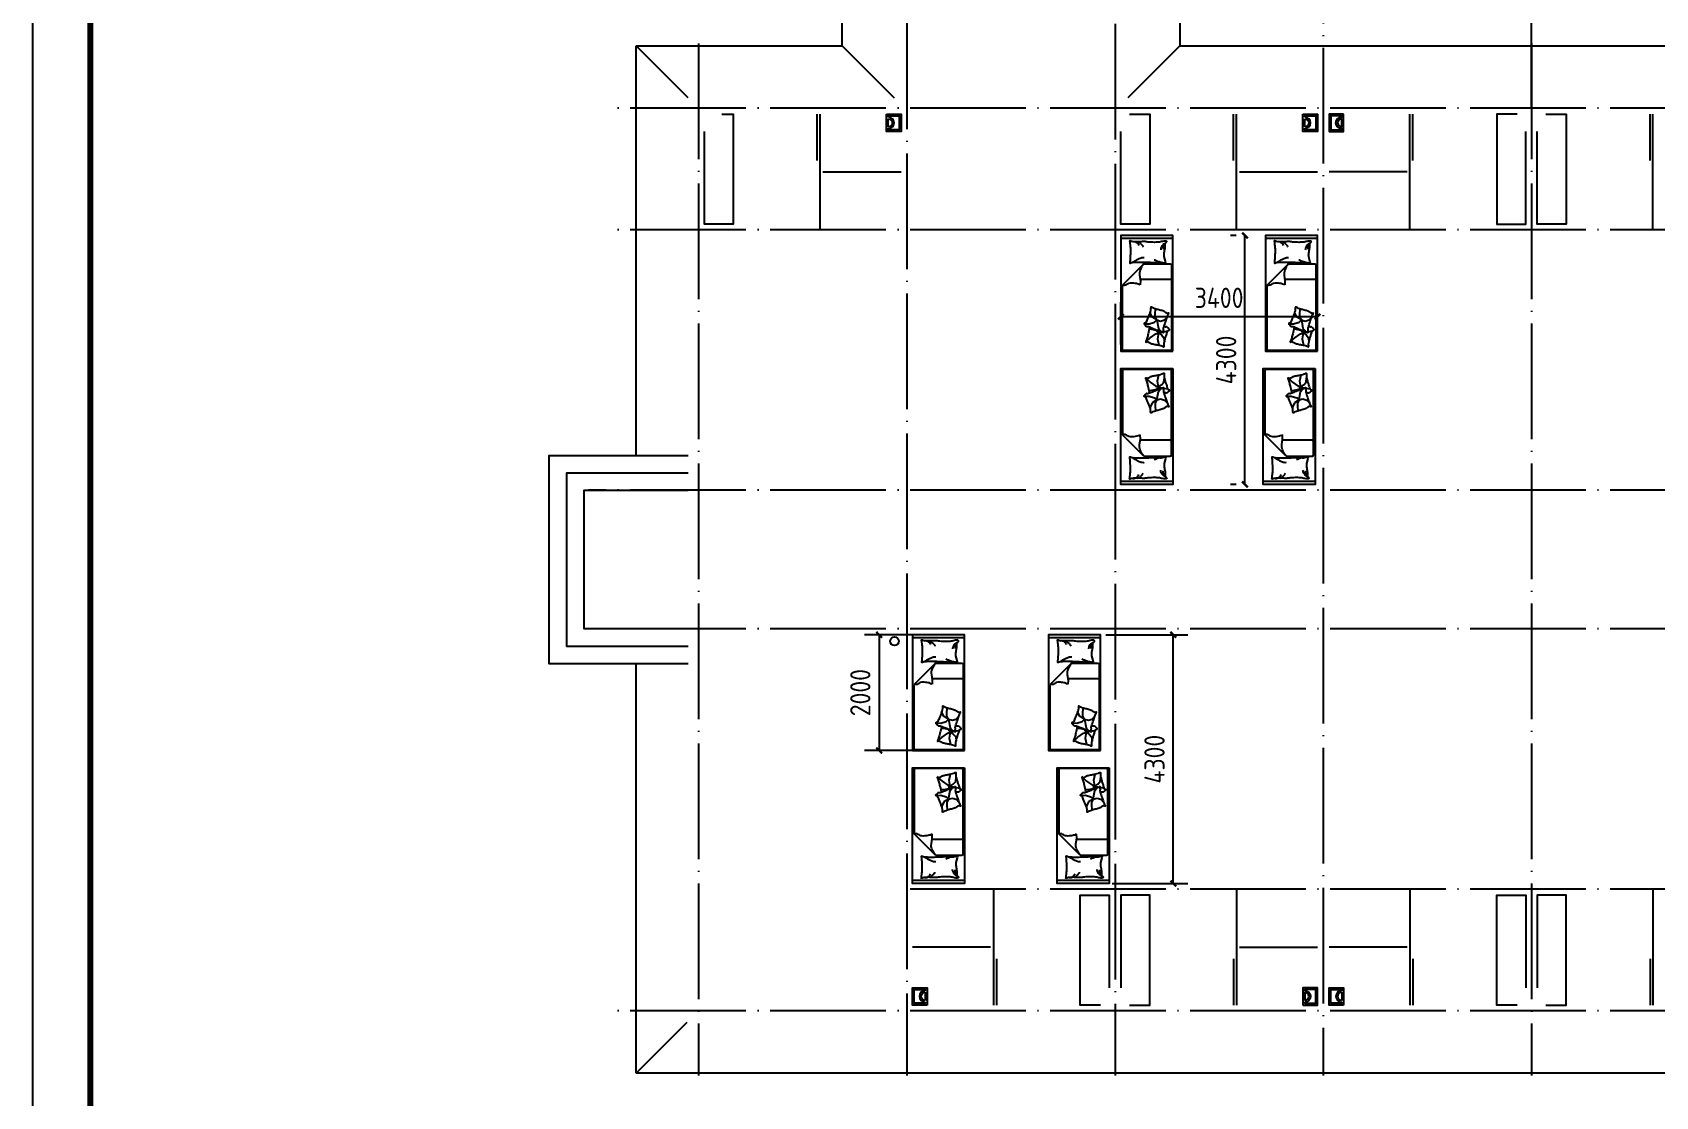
# Model space of a CAD drawing. Extents: x 174641 to 414490, y 73126 to 493158.
# Drawn here: x 174658 to 202719, y 189764 to 208157 of the extents above; entities that cross this region are included whole.
import ezdxf

# ---------------------------------------------------------------- set-up
doc = ezdxf.new("R2010")
doc.units = 0
doc.header["$LTSCALE"] = 1000
doc.header["$MEASUREMENT"] = 0
doc.linetypes.add('DOTE', pattern=[2.42, 2, -0.2, 0.02, -0.2])
for name, color, linetype in [('DOTE', 1, 'DOTE'), ('GROUND', 2, 'Continuous'), ('LVTRY', 6, 'Continuous'), ('TWT_TITLE', 7, 'Continuous'), ('家具', 8, 'Continuous'), ('布置', 165, 'Continuous')]:
    doc.layers.add(name, color=color, linetype=linetype)
doc.styles.add('DIM_FONT', font='simplex_.ttf', dxfattribs={"width": 0.7, "bigfont": 'GBCBIG'})
doc.styles.get("Standard").update_dxf_attribs({"font": 'gbenor.shx', "bigfont": 'gbcbig.shx'})
doc.dimstyles.get("Standard").update_dxf_attribs({"dimscale": 100, "dimtxt": 3.5, "dimasz": 1, "dimexe": 2.5, "dimexo": 3, "dimgap": 1.5, "dimtad": 1, "dimdec": 0, "dimzin": 0, "dimdsep": 46, "dimtxsty": 'Standard', "dimblk": 'ARCHTICK', "dimcen": 0.09, "dimadec": 0, "dimazin": 0, "dimtfac": 1, "dimtdec": 0, "dimtix": 1, "dimtmove": 2, "dimatfit": 3, "dimfxl": 0, "dimtolj": 1, "dimtzin": 0, "dimarcsym": 0})

# ---------------------------------------------------------------- blocks, each defined once
blk = doc.blocks.new('364535463')
at = {"layer": '布置'}
blk.add_lwpolyline([(150, -250), (150, 0), (-150, 0), (-150, -250)], close=True, dxfattribs=at)
blk.add_lwpolyline([(100, -220), (120, -220), (120, -30), (-120, -30), (-120, -220), (-100, -220, -1)], format="xyb", close=True, dxfattribs=at)
blk.add_lwpolyline([(-70, -220), (70, -220)], dxfattribs=at)
blk.add_arc((0, -220), 70, 0, 180, dxfattribs=at)
blk = doc.blocks.new('M_C55HKH')
for p, q in [((0, -52), (900, -52)), ((26, -509), (26, -1968)), ((503, -489), (46, -489)), ((503, -489), (872, -858)), ((46, -761), (564, -761)), ((872, -1968), (872, -858)), ((299, -1273), (295, -1270)), ((307, -1352), (299, -1273)), ((305, -1407), (307, -1352)), ((357, -1410), (393, -1337)), ((393, -1337), (392, -1318)), ((163, -1664), (89, -1649)), ((146, -1456), (100, -1409)), ((211, -1478), (146, -1456)), ((249, -1682), (175, -1667)), ((249, -1682), (196, -1718)), ((278, -1459), (211, -1478)), ((219, -1643), (211, -1652)), ((251, -1606), (219, -1643)), ((249, -1682), (286, -1639)), ((249, -1682), (266, -1787)), ((292, -1700), (249, -1682)), ((278, -1459), (251, -1606)), ((278, -1459), (305, -1407)), ((278, -1459), (357, -1410)), ((317, -1498), (278, -1459)), ((286, -1639), (333, -1628)), ((412, -1527), (317, -1498)), ((333, -1628), (405, -1618)), ((495, -1523), (412, -1527)), ((154, -1766), (147, -1841)), ((196, -1718), (154, -1766)), ((266, -1787), (243, -1892)), ((391, -1769), (292, -1700)), ((469, -1839), (391, -1769)), ((46, -1988), (852, -1988))]:
    blk.add_line(p, q)
blk.add_lwpolyline([(0, -2000), (0, 0), (900, 0), (900, -2000)], close=True)
for points in [[(135, -134, -0.263368), (107, -115, -0.494818), (116, -96, -0.049225), (134, -94, -0.036831), (158, -96, -0.031893), (196, -104, 0.035782), (230, -111, 0.032941), (319, -117, 0.026564), (430, -111, 0.017905), (468, -106, -0.033397), (488, -104, -0.03204), (525, -104, 0.018442), (590, -107, 0.010837), (654, -107, 0.014624), (702, -104, 0.111249), (725, -96, -0.153708), (742, -92, -0.076444), (749, -94, -0.215512), (751, -96, -0.585858), (748, -99, 0.363489), (744, -102, 0.191716), (743, -113, -0.129675), (745, -130, -0.01735), (742, -147, 0.019326), (740, -162, 0.018818), (733, -230, 0.021828), (732, -289, 0.006204), (734, -323, 0.001963), (740, -430, 0.028341), (744, -466, -0.117014), (744, -475, -0.36606), (742, -476, -0.03973), (728, -473, -0.048309), (715, -468, 0.062981), (704, -464, 0.04058), (681, -461, 0.014345), (614, -458, 0.005484), (488, -459, 0.007153), (392, -462, 0.008762), (350, -465, -0.008153), (304, -468, -0.06251), (247, -463, 0.078669), (201, -461, 0.047825), (179, -466, -0.034494), (148, -473, -0.023571), (123, -476, -0.510228), (122, -475), (129, -445), (150, -363, 0.073041), (152, -343, 0.023305), (146, -282, 0.018299), (142, -259, -0.01097), (135, -221, -0.042281), (132, -187, -0.027201), (135, -133)], [(133, -150, -0.05369), (148, -163, -0.070312), (156, -175, -0.015448), (159, -183, -0.013244), (163, -194, -0.082127), (166, -212, -0.064164), (163, -235)], [(135, -134, -0.077379), (170, -159, -0.077379), (195, -194, -0.047525), (205, -218, -0.047525), (210, -244)], [(609, -107, 0.027842), (585, -118, 0.048685), (573, -126, 0.023666), (545, -150, 0.031223), (526, -171, 0.046801), (521, -179, 0.023191), (513, -196)], [(691, -102, 0.088153), (656, -105, 0.088153), (625, -120, 0.077547), (604, -142, 0.077547), (590, -169)], [(225, -460, 0.009729), (253, -451, 0.009729), (280, -441, 0.007971), (301, -432, 0.007971), (323, -423)], [(695, -462, 0.016108), (656, -436, 0.024599), (629, -421, 0.009477), (580, -397, 0.015937), (550, -385, 0.072521), (534, -381, 0.033339), (498, -381)], [(503, -489, -0.085272), (566, -599, -0.124044), (575, -686), (562, -782), (563, -854)], [(563, -854, -0.027362), (602, -838, -0.040834), (629, -830, -0.038441), (717, -821, -0.076528), (761, -826, -0.103649), (788, -840, 0.093398), (818, -857, 0.072727), (841, -861, 0.052315), (872, -858)], [(400, -1581, 0.025626), (402, -1591, 0.0108), (426, -1697, 0.00456), (445, -1769, 0.01125), (454, -1797, 0.069394), (462, -1813, -0.079756), (468, -1827, -0.106399), (469, -1839, -0.328642), (466, -1842, -0.299547), (461, -1840, 0.189917), (454, -1835, 0.033518), (446, -1833, 0.075627), (442, -1833, 0.053489), (436, -1835, 0.017838), (418, -1843, 0.038394), (397, -1855, -0.059529), (384, -1862, -0.035943), (362, -1869, -0.011245), (291, -1884, -0.006203), (259, -1889, 0.010783), (241, -1893, 0.019485), (230, -1895, 0.005062), (188, -1908, 0.101392), (167, -1919, -0.223768), (156, -1922, -0.25558), (153, -1920, -0.081563), (150, -1907, -0.071805), (151, -1893, 0.069985), (152, -1879, 0.03546), (145, -1831, 0.029432), (130, -1774, 0.001554), (121, -1746, -0.00152), (112, -1718, -0.004735), (102, -1689, 0.00382), (91, -1653, 0.296001), (66, -1634, -0.649774), (61, -1616, -0.02319), (65, -1613, 0.0288), (68, -1610, 0.005727), (73, -1605, -0.004358), (80, -1599, -0.027528), (94, -1586, -0.046214), (104, -1580, -0.194121), (117, -1579, 0.133719), (137, -1580, 0.005779), (155, -1575, 0.008882)]]:
    blk.add_lwpolyline(points, format="xyb")
blk.add_lwpolyline([(345, -1251, 0.101392), (366, -1238, -0.223768), (377, -1234, -0.25558), (380, -1236, -0.081563), (384, -1249, -0.071805), (384, -1263, 0.069985), (384, -1277, 0.03546), (394, -1324, 0.029432), (414, -1380, 0.001554), (425, -1407, -0.00152), (437, -1434, -0.004735), (448, -1462, 0.00382), (462, -1497, 0.296001), (488, -1515, -0.649774), (495, -1532, -0.02319), (491, -1536, 0.0288), (488, -1539, 0.005727), (484, -1544, -0.004358), (478, -1551, -0.027528), (464, -1564, -0.046214), (455, -1571, -0.194121), (442, -1573, 0.133719), (422, -1574, 0.011505), (387, -1586, 0.008882), (343, -1604, 0.012426), (286, -1629, -0.033612), (264, -1637), (218, -1652), (182, -1663, 0.224341), (170, -1674, -0.722772), (163, -1673, -0.103513), (163, -1670, 0.053465), (163, -1664, 0.030109), (161, -1646, -0.031436), (159, -1628, -0.05324), (160, -1616, 0.05518), (161, -1604, 0.056271), (157, -1583, 0.0108), (124, -1480, 0.00456), (100, -1409, 0.01125), (89, -1381, 0.069394), (80, -1366, -0.079756), (73, -1353, -0.106399), (71, -1341, -0.328642), (74, -1338, -0.299547), (79, -1340, 0.189917), (86, -1344, 0.033518), (94, -1345, 0.075627), (98, -1345, 0.053489), (104, -1343, 0.017838), (122, -1333, 0.038394), (141, -1319, -0.059529), (154, -1311, -0.035943), (175, -1303, -0.011245), (245, -1283, -0.006203), (276, -1275, 0.010783), (295, -1270, 0.019485), (305, -1266, 0.005062)], format="xyb", close=True)
for centre, start, end in [((46, -509), 90, 180), ((46, -741), 180, 270), ((46, -1968), 180, 270), ((852, -1968), 270, 0)]:
    blk.add_arc(centre, 20, start, end)
at = {"style": 'DIM_FONT', "width": 0.8, "flags": 9}
for tag in ['XSIZE', 'YSIZE']:
    blk.add_attdef(tag, (0, 0), '', height=0.5, dxfattribs=at)
blk = doc.blocks.new('_ArchTick')
at = {"color": 0, "linetype": 'ByBlock', "const_width": 0.4}
blk.add_lwpolyline([(-0.5, -0.5), (0.5, 0.5)], dxfattribs=at)
blk = doc.blocks.new('*D26')
at = {"color": 0, "lineweight": -2}
for p, q in [((189912, 197746), (189046, 197746)), ((189296, 197746), (189296, 195746)), ((189912, 195746), (189046, 195746))]:
    blk.add_line(p, q, dxfattribs=at)
at = {"layer": 'Defpoints', "color": 0}
for p in [(190212, 197746), (189296, 195746), (190212, 195746)]:
    blk.add_point(p, dxfattribs=at)
at = {"color": 0, "lineweight": -2, "xscale": 100, "yscale": 100, "zscale": 100}
for p, rotation in [((189296, 197746), 90), ((189296, 195746), 270)]:
    blk.add_blockref('_ArchTick', p, dxfattribs=dict(at, rotation=rotation))
at = {"color": 0, "insert": (188971, 196746), "char_height": 350, "attachment_point": 5, "rotation": 90}
blk.add_mtext('\\A1;2000', dxfattribs=at)
blk = doc.blocks.new('*D27')
at = {"color": 0, "lineweight": -2}
for p, q in [((193214, 197746), (194632, 197746)), ((194382, 193446), (194382, 197746)), ((193324, 193446), (194632, 193446))]:
    blk.add_line(p, q, dxfattribs=at)
at = {"layer": 'Defpoints', "color": 0}
for p in [(192914, 197746), (194382, 197746), (193024, 193446)]:
    blk.add_point(p, dxfattribs=at)
at = {"color": 0, "lineweight": -2, "xscale": 100, "yscale": 100, "zscale": 100}
for p, rotation in [((194382, 197746), 90), ((194382, 193446), 270)]:
    blk.add_blockref('_ArchTick', p, dxfattribs=dict(at, rotation=rotation))
at = {"color": 0, "insert": (194057, 195596), "char_height": 350, "attachment_point": 5, "rotation": 90}
blk.add_mtext('\\A1;4300', dxfattribs=at)
blk = doc.blocks.new('*D28')
at = {"color": 0, "lineweight": -2}
for p, q in [((195468, 204646), (195371, 204646)), ((195621, 200346), (195621, 204646)), ((195468, 200346), (195371, 200346))]:
    blk.add_line(p, q, dxfattribs=at)
at = {"layer": 'Defpoints', "color": 0}
for p in [(195621, 204646), (195768, 204646), (195768, 200346)]:
    blk.add_point(p, dxfattribs=at)
at = {"color": 0, "lineweight": -2, "xscale": 100, "yscale": 100, "zscale": 100}
for p, rotation in [((195621, 204646), 90), ((195621, 200346), 270)]:
    blk.add_blockref('_ArchTick', p, dxfattribs=dict(at, rotation=rotation))
at = {"color": 0, "insert": (195296, 202496), "char_height": 350, "attachment_point": 5, "rotation": 90}
blk.add_mtext('\\A1;4300', dxfattribs=at)
blk = doc.blocks.new('*D29')
at = {"color": 0, "lineweight": -2}
for p, q in [((193474, 202766), (193474, 203495)), ((196874, 202796), (196874, 203495)), ((193474, 203245), (196874, 203245))]:
    blk.add_line(p, q, dxfattribs=at)
at = {"layer": 'Defpoints', "color": 0}
for p in [(196874, 203245), (193474, 202466), (196874, 202496)]:
    blk.add_point(p, dxfattribs=at)
at = {"color": 0, "lineweight": -2, "xscale": 100, "yscale": 100, "zscale": 100, "rotation": 180}
blk.add_blockref('_ArchTick', (193474, 203245), dxfattribs=at)
at = {"color": 0, "lineweight": -2, "xscale": 100, "yscale": 100, "zscale": 100}
blk.add_blockref('_ArchTick', (196874, 203245), dxfattribs=at)
at = {"color": 0, "insert": (195174, 203570), "char_height": 350, "attachment_point": 5}
blk.add_mtext('\\A1;3400', dxfattribs=at)

msp = doc.modelspace()

# ---------------------------------------------------------------- linework, layer by layer
for points in [[(188224.2, 205945.9), (188224.2, 206745.9)], [(195424.2, 205945.9), (195424.2, 206745.9)], [(198524.2, 205945.9), (198524.2, 206745.9)], [(202624.2, 205945.9), (202624.2, 206745.9)], [(188324.2, 205745.9), (189674.2, 205745.9)], [(195524.2, 205745.9), (196874.2, 205745.9)], [(198424.2, 205745.9), (197074.2, 205745.9)], [(191224.2, 192345.9), (189874.2, 192345.9)], [(195524.2, 192345.9), (196874.2, 192345.9)], [(198424.2, 192345.9), (197074.2, 192345.9)], [(191324.2, 192145.9), (191324.2, 191345.9)], [(195424.2, 192145.9), (195424.2, 191345.9)], [(198524.2, 192145.9), (198524.2, 191345.9)], [(202624.2, 192145.9), (202624.2, 191345.9)]]:
    msp.add_lwpolyline(points)
at = {"color": 2}
for points in [[(185994.2, 197245.9), (183594.2, 197245.9), (183594.2, 200845.9), (185994.2, 200845.9)], [(185994.2, 197545.9), (183894.2, 197545.9), (183894.2, 200545.9), (185994.2, 200545.9)], [(185574.2, 197845.9), (184194.2, 197845.9), (184194.2, 200245.9), (185994.2, 200245.9)]]:
    msp.add_lwpolyline(points, dxfattribs=at)
at = {"color": 5}
msp.add_circle((189560.4, 197632.9), 75, dxfattribs=at)
at = {"layer": 'DOTE'}
for p, q in [((200574.2, 206845.9), (200574.2, 244565.9)), ((189774.2, 227845.9), (189774.2, 190125.9)), ((193374.2, 227665.9), (193374.2, 190125.9)), ((196974.2, 227252.7), (196974.2, 190125.9)), ((186174.2, 207967.7), (186174.2, 190125.9)), ((200574.2, 207967.7), (200574.2, 190125.9)), ((223294.2, 206845.9), (184574.2, 206845.9)), ((223294.2, 206845.9), (184574.2, 206845.9)), ((188274.2, 204745.9), (188274.2, 206845.9)), ((195474.2, 204745.9), (195474.2, 206845.9)), ((198474.2, 204745.9), (198474.2, 206845.9)), ((202674.2, 204745.9), (202674.2, 206845.9)), ((223294.2, 204745.9), (184574.2, 204745.9)), ((223294.2, 200245.9), (184274.2, 200245.9)), ((223294.2, 197845.9), (184274.2, 197845.9)), ((223294.2, 193345.9), (189774.2, 193345.9)), ((191274.2, 193345.9), (191274.2, 191245.9)), ((195474.2, 193345.9), (195474.2, 191245.9)), ((198474.2, 193345.9), (198474.2, 191245.9)), ((202674.2, 193345.9), (202674.2, 191245.9)), ((223294.2, 191245.9), (184574.2, 191245.9)), ((223294.2, 191245.9), (184574.2, 191245.9)), ((223294.2, 191245.9), (184574.2, 191245.9)), ((223294.2, 191245.9), (184574.2, 191245.9))]:
    msp.add_line(p, q, dxfattribs=at)
at = {"layer": 'GROUND'}
for p, q in [((185094.2, 207925.9), (188654.2, 207925.9)), ((185094.2, 200845.9), (185094.2, 207925.9)), ((185994.2, 207025.9), (185094.2, 207925.9)), ((188654.2, 207925.9), (189554.2, 207025.9)), ((194494.2, 207925.9), (193594.2, 207025.9)), ((194494.2, 207925.9), (223254.2, 207925.9)), ((184194.2, 200245.9), (185394.2, 200245.9)), ((185094.2, 190165.9), (185094.2, 197245.9)), ((185974.2, 191045.9), (185094.2, 190165.9)), ((223254.2, 190165.9), (185094.2, 190165.9))]:
    msp.add_line(p, q, dxfattribs=at)
for points in [[(194494.2, 226765.9), (194494.2, 222065.9), (198094.2, 222065.9), (198094.2, 212625.9), (194494.2, 212625.9), (194494.2, 207925.9)], [(188654.2, 207925.9), (188654.2, 208345.9)]]:
    msp.add_lwpolyline(points, dxfattribs=at)
at = {"layer": 'LVTRY'}
for points in [[(186574.2, 206745.9), (186774.2, 206745.9), (186774.2, 204845.9), (186274.2, 204845.9), (186274.2, 206445.9)], [(193624.2, 206745.9), (193974.2, 206745.9), (193974.2, 204845.9), (193474.2, 204845.9), (193474.2, 206445.9)], [(200324.2, 206745.9), (199974.2, 206745.9), (199974.2, 204845.9), (200474.2, 204845.9), (200474.2, 206445.9)], [(200824.2, 206745.9), (201174.2, 206745.9), (201174.2, 204845.9), (200674.2, 204845.9), (200674.2, 206445.9)], [(193124.2, 191345.9), (192774.2, 191345.9), (192774.2, 193245.9), (193274.2, 193245.9), (193274.2, 191645.9)], [(193624.2, 191345.9), (193974.2, 191345.9), (193974.2, 193245.9), (193474.2, 193245.9), (193474.2, 191645.9)], [(200324.2, 191345.9), (199974.2, 191345.9), (199974.2, 193245.9), (200474.2, 193245.9), (200474.2, 191645.9)], [(200824.2, 191345.9), (201174.2, 191345.9), (201174.2, 193245.9), (200674.2, 193245.9), (200674.2, 191645.9)]]:
    msp.add_lwpolyline(points, dxfattribs=at)
at = {"layer": 'TWT_TITLE'}
msp.add_lwpolyline([(174658.2, 256089), (174658.2, 171989), (234058.2, 171989), (234058.2, 256089)], close=True, dxfattribs=at)
at = {"layer": 'TWT_TITLE', "const_width": 100}
msp.add_lwpolyline([(175658.2, 253589), (175658.2, 172989), (233058.2, 172989), (233058.2, 253589)], close=True, dxfattribs=at)

# ---------------------------------------------------------------- block references
at = {"xscale": -1}
for p, rotation in [((189674.2, 206595.9), 270), ((196874.2, 206595.9), 270), ((189874.2, 191495.9), 90), ((197074.2, 191495.9), 90)]:
    msp.add_blockref('364535463', p, dxfattribs=dict(at, rotation=rotation))
for p, rotation in [((197074.2, 206595.9), 90), ((196874.2, 191495.9), 270)]:
    msp.add_blockref('364535463', p, dxfattribs=dict(rotation=rotation))
at = {"layer": '家具', "xscale": -1}
for p in [(194374.2, 204645.9), (196874.2, 204645.9), (190774.2, 197745.9), (193124.2, 197745.9)]:
    msp.add_blockref('M_C55HKH', p, dxfattribs=at)
at = {"layer": '家具', "rotation": 180}
for p in [(194374.2, 200345.9), (196834.2, 200345.9), (190774.2, 193445.9), (193274.2, 193445.9)]:
    msp.add_blockref('M_C55HKH', p, dxfattribs=at)

# ---------------------------------------------------------------- dimensions: what is measured, and where the dimension line sits
for base, p1, p2, picture, middle in [((195621.3, 204645.9), (195768, 200345.9), (195768, 204645.9), '*D28', (195296.3, 202495.9)), ((189296.1, 195745.9), (190212.1, 197745.9), (190212.1, 195745.9), '*D26', (188971.1, 196745.9)), ((194382.4, 197745.9), (193024.2, 193445.9), (192914.2, 197745.9), '*D27', (194057.4, 195595.9))]:
    dim = msp.add_linear_dim(base=base, p1=p1, p2=p2, angle=90, dimstyle='Standard')
    dim.commit()
    dim.dimension.update_dxf_attribs({"geometry": picture, "text_midpoint": middle})
dim = msp.add_linear_dim(base=(196874.2, 203244.7), p1=(193474.2, 202466.5), p2=(196874.2, 202495.9), dimstyle='Standard')
dim.commit()
dim.dimension.update_dxf_attribs({"geometry": '*D29', "text_midpoint": (195174.2, 203569.7)})

doc.saveas('drawing.dxf')
